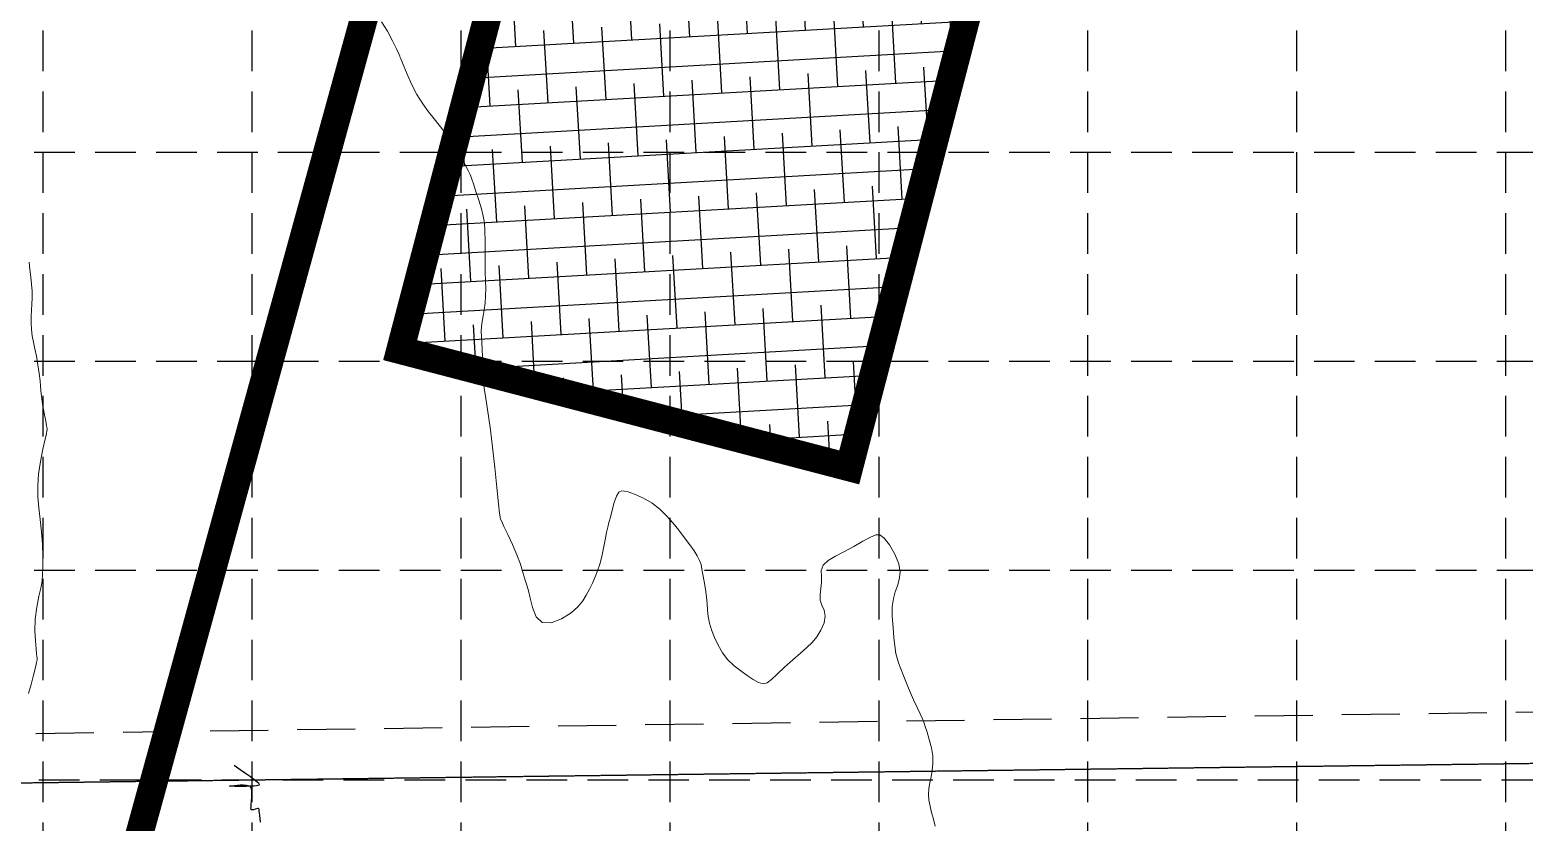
# Model space of a CAD drawing. Header units: inches. Extents: x 45655 to 51424, y 20024 to 23633.
# Drawn here: x 48714 to 49357, y 20730 to 21071 of the extents above; entities that cross this region are included whole.
import ezdxf

# ---------------------------------------------------------------- set-up
doc = ezdxf.new("R2010")
doc.units = ezdxf.units.IN
doc.header["$MEASUREMENT"] = 0
for name, pattern in [('DASHED', [0.75, 0.5, -0.25]), ('DASHED2', [0.375, 0.25, -0.125]), ('HIDDEN', [0.375, 0.25, -0.125])]:
    doc.linetypes.add(name, pattern=pattern)
for name, color, linetype in [('2148-1-1 TOPOGRAPHIC SURVEY$0$X-CONT-MJR', 14, 'Continuous'), ('GRID', 254, 'HIDDEN'), ('LIMITS OF DISTURBANCE', 1, 'DASHED'), ('P-ERO-SILT FENCE-GRADING', 6, 'DASHED2'), ('SILT FENCE', 200, 'Continuous'), ('STOCKPILE', 32, 'Continuous')]:
    doc.layers.add(name, color=color, linetype=linetype)
doc.layers.add('CTR', color=43, linetype='Continuous', lineweight=9)

# ---------------------------------------------------------------- blocks, each defined once
blk = doc.blocks.new('A$C28FF5051')
at = {"layer": 'STOCKPILE', "lineweight": 60, "ltscale": 30}
for p, q in [((7.62, 338.69), (185.56, 430)), ((185.56, 430), (355.29, 99.26)), ((177.36, 7.94), (7.62, 338.69)), ((355.29, 99.26), (177.36, 7.94))]:
    blk.add_line(p, q, dxfattribs=at)
at = {"layer": 'STOCKPILE', "ltscale": 30}
for p, q in [((38.07, 279.37), (186.62, 427.92)), ((180.39, 404.01), (164.96, 419.43)), ((32.07, 291.05), (155.7, 414.68)), ((44.06, 267.68), (192.62, 416.24)), ((153.87, 412.85), (153.28, 413.44)), ((199.77, 402.3), (184.81, 417.27)), ((162.71, 386.33), (141.6, 407.44)), ((50.06, 256), (198.62, 404.56)), ((136.19, 395.17), (129.92, 401.45)), ((189.23, 377.49), (167.13, 399.59)), ((26.07, 302.73), (119.39, 396.05)), ((56.05, 244.32), (204.61, 392.88)), ((118.52, 377.49), (106.55, 389.46)), ((145.03, 368.66), (122.94, 390.75)), ((215.74, 368.66), (193.65, 390.75)), ((62.05, 232.64), (210.61, 381.2)), ((171.55, 359.82), (149.45, 381.91)), ((20.08, 314.41), (83.08, 377.41)), ((100.84, 359.82), (83.19, 377.47)), ((68.04, 220.95), (216.6, 369.51)), ((74.32, 368.66), (71.51, 371.47)), ((127.36, 350.98), (105.26, 373.07)), ((198.07, 350.98), (175.97, 373.07)), ((83.16, 342.14), (61.06, 364.24)), ((153.87, 342.14), (131.77, 364.24)), ((224.58, 342.14), (202.49, 364.24)), ((14.08, 326.09), (46.76, 358.78)), ((56.64, 350.98), (48.14, 359.48)), ((74.04, 209.27), (222.6, 357.83)), ((109.68, 333.3), (87.58, 355.4)), ((180.39, 333.3), (158.29, 355.4)), ((38.97, 333.3), (24.78, 347.49)), ((65.48, 324.46), (43.39, 346.56)), ((80.03, 197.59), (228.59, 346.15)), ((136.19, 324.46), (114.1, 346.56)), ((206.9, 324.46), (184.81, 346.56)), ((8.09, 337.78), (10.45, 340.14)), ((92, 315.62), (69.9, 337.72)), ((162.71, 315.62), (140.61, 337.72)), ((233.42, 315.62), (211.32, 337.72)), ((47.81, 306.78), (25.71, 328.88)), ((86.03, 185.91), (234.59, 334.47)), ((118.52, 306.78), (96.42, 328.88)), ((189.23, 306.78), (167.13, 328.88)), ((92.02, 174.22), (240.58, 322.78)), ((21.29, 315.62), (17.53, 319.38)), ((74.32, 297.94), (52.23, 320.04)), ((145.03, 297.94), (122.94, 320.04)), ((215.74, 297.94), (193.65, 320.04)), ((100.84, 289.11), (78.74, 311.2)), ((98.02, 162.54), (246.58, 311.1)), ((171.55, 289.11), (149.45, 311.2)), ((242.26, 289.11), (220.16, 311.2)), ((56.64, 280.27), (34.55, 302.36)), ((104.01, 150.86), (252.57, 299.42)), ((127.36, 280.27), (105.26, 302.36)), ((198.07, 280.27), (175.97, 302.36)), ((255.68, 293.36), (246.68, 302.36)), ((83.16, 271.43), (61.06, 293.53)), ((153.87, 271.43), (131.77, 293.53)), ((224.58, 271.43), (202.49, 293.53)), ((109.68, 262.59), (87.58, 284.69)), ((110.01, 139.18), (258.57, 287.74)), ((180.39, 262.59), (158.29, 284.69)), ((251.1, 262.59), (229, 284.69)), ((65.48, 253.75), (43.39, 275.85)), ((136.19, 253.75), (114.1, 275.85)), ((116, 127.49), (264.56, 276.05)), ((206.9, 253.75), (184.81, 275.85)), ((274.32, 257.05), (255.52, 275.85)), ((92, 244.91), (69.9, 267.01)), ((122, 115.81), (270.56, 264.37)), ((162.71, 244.91), (140.61, 267.01)), ((233.42, 244.91), (211.32, 267.01)), ((118.52, 236.07), (96.42, 258.17)), ((189.23, 236.07), (167.13, 258.17)), ((259.94, 236.07), (237.84, 258.17)), ((127.99, 104.13), (276.55, 252.69)), ((74.32, 227.23), (54.8, 246.76)), ((145.03, 227.23), (122.94, 249.33)), ((215.74, 227.23), (193.65, 249.33)), ((286.45, 227.23), (264.36, 249.33)), ((100.84, 218.4), (78.74, 240.49)), ((133.99, 92.45), (282.55, 241.01)), ((171.55, 218.4), (149.45, 240.49)), ((242.26, 218.4), (220.16, 240.49)), ((127.36, 209.56), (105.26, 231.65)), ((139.99, 80.77), (288.54, 229.32)), ((198.07, 209.56), (175.97, 231.65)), ((268.78, 209.56), (246.68, 231.65)), ((153.87, 200.72), (131.77, 222.81)), ((224.58, 200.72), (202.49, 222.81)), ((295.29, 200.72), (273.2, 222.81)), ((109.68, 191.88), (87.58, 213.98)), ((145.98, 69.08), (294.54, 217.64)), ((180.39, 191.88), (158.29, 213.98)), ((251.1, 191.88), (229, 213.98)), ((83.16, 200.72), (73.44, 210.44)), ((151.98, 57.4), (300.54, 205.96)), ((136.19, 183.04), (114.1, 205.14)), ((206.9, 183.04), (184.81, 205.14)), ((277.62, 183.04), (255.52, 205.14)), ((162.71, 174.2), (140.61, 196.3)), ((157.97, 45.72), (306.53, 194.28)), ((233.42, 174.2), (211.32, 196.3)), ((304.13, 174.2), (282.03, 196.3)), ((118.52, 165.36), (96.42, 187.46)), ((189.23, 165.36), (167.13, 187.46)), ((259.94, 165.36), (237.84, 187.46)), ((311.59, 184.42), (308.55, 187.46)), ((163.97, 34.04), (312.53, 182.6)), ((145.03, 156.52), (122.94, 178.62)), ((215.74, 156.52), (193.65, 178.62)), ((286.45, 156.52), (264.36, 178.62)), ((171.55, 147.68), (149.45, 169.78)), ((169.96, 22.35), (318.52, 170.91)), ((242.26, 147.68), (220.16, 169.78)), ((312.97, 147.68), (290.87, 169.78)), ((127.36, 138.85), (105.26, 160.94)), ((198.07, 138.85), (175.97, 160.94)), ((268.78, 138.85), (246.68, 160.94)), ((330.22, 148.11), (317.39, 160.94)), ((175.96, 10.67), (324.52, 159.23)), ((153.87, 130.01), (131.77, 152.1)), ((224.58, 130.01), (202.49, 152.1)), ((295.29, 130.01), (273.2, 152.1)), ((180.39, 121.17), (158.29, 143.26)), ((205.19, 22.23), (330.51, 147.55)), ((251.1, 121.17), (229, 143.26)), ((321.81, 121.17), (299.71, 143.26)), ((241.5, 40.86), (336.51, 135.87)), ((136.19, 112.33), (114.1, 134.43)), ((206.9, 112.33), (184.81, 134.43)), ((277.62, 112.33), (255.52, 134.43)), ((348.33, 112.33), (326.23, 134.43)), ((162.71, 103.49), (140.61, 125.59)), ((233.42, 103.49), (211.32, 125.59)), ((277.82, 59.5), (342.5, 124.18)), ((304.13, 103.49), (282.03, 125.59)), ((189.23, 94.65), (167.13, 116.75)), ((259.94, 94.65), (237.84, 116.75)), ((330.65, 94.65), (308.55, 116.75)), ((314.13, 78.13), (348.5, 112.5)), ((215.74, 85.81), (193.65, 107.91)), ((286.45, 85.81), (264.36, 107.91)), ((347.65, 95.33), (335.07, 107.91)), ((145.03, 85.81), (129.34, 101.5)), ((171.55, 76.97), (149.45, 99.07)), ((242.26, 76.97), (220.16, 99.07)), ((312.6, 77.35), (290.87, 99.07)), ((350.44, 96.77), (354.49, 100.82)), ((198.07, 68.13), (175.97, 90.23)), ((268.78, 68.13), (246.68, 90.23)), ((324.28, 83.34), (317.39, 90.23)), ((224.58, 59.3), (202.49, 81.39)), ((289.23, 65.36), (273.2, 81.39)), ((180.39, 50.46), (158.29, 72.55)), ((251.1, 50.46), (229, 72.55)), ((300.92, 71.35), (299.71, 72.55)), ((153.87, 59.3), (147.98, 65.19)), ((206.9, 41.62), (184.81, 63.72)), ((265.87, 53.37), (255.52, 63.72)), ((230.82, 35.38), (211.32, 54.88)), ((189.23, 23.94), (167.13, 46.04)), ((242.5, 41.37), (237.84, 46.04)), ((207.46, 23.39), (193.65, 37.2)), ((184.09, 11.4), (175.97, 19.52))]:
    blk.add_line(p, q, dxfattribs=at)
at = {"layer": 'STOCKPILE', "const_width": 12}
blk.add_lwpolyline([(8.07, 339.06), (185.57, 430), (355.25, 99.24), (177.32, 8.08)], close=True, dxfattribs=at)

msp = doc.modelspace()

# ---------------------------------------------------------------- linework, layer by layer
at = {"layer": '2148-1-1 TOPOGRAPHIC SURVEY$0$X-CONT-MJR', "color": 7, "extrusion": (-0.565882, -0.824486, 0)}
msp.add_line((48804.19, 20752.5, 590), (48801.58, 20754.29, 590), dxfattribs=at)
at = {"layer": '2148-1-1 TOPOGRAPHIC SURVEY$0$X-CONT-MJR', "color": 7, "extrusion": (-0.571372, -0.820691, 0)}
msp.add_line((48806.54, 20750.86, 590), (48804.19, 20752.5, 590), dxfattribs=at)
at = {"layer": '2148-1-1 TOPOGRAPHIC SURVEY$0$X-CONT-MJR', "color": 7, "extrusion": (0.579259, 0.815144, 0)}
msp.add_line((48808.58, 20749.41, 590), (48806.54, 20750.86, 590), dxfattribs=at)
at = {"layer": '2148-1-1 TOPOGRAPHIC SURVEY$0$X-CONT-MJR', "color": 7, "extrusion": (-0.682706, 0.730693, 0)}
msp.add_line((48799.6, 20745.47, 590), (48799.61, 20745.48, 590), dxfattribs=at)
at = {"layer": '2148-1-1 TOPOGRAPHIC SURVEY$0$X-CONT-MJR', "color": 7, "extrusion": (0.750762, 0.660572, 0)}
msp.add_line((48799.61, 20745.45, 590), (48799.6, 20745.47, 590), dxfattribs=at)
at = {"layer": '2148-1-1 TOPOGRAPHIC SURVEY$0$X-CONT-MJR', "color": 7}
for p, q in [((48799.61, 20745.48, 590), (48799.71, 20745.49, 590)), ((48800.02, 20745.51, 590), (48800.7, 20745.51, 590)), ((48805.61, 20745.84, 590), (48804.24, 20745.81, 590)), ((48805.07, 20745.47, 590), (48806.81, 20745.47, 590)), ((48806.87, 20745.76, 590), (48805.61, 20745.84, 590)), ((48810.26, 20748.18, 590), (48808.58, 20749.41, 590)), ((48809.16, 20743.4, 590), (48809.02, 20744.28, 590)), ((48811.28, 20745.71, 590), (48812.01, 20745.86, 590)), ((48812.52, 20746.22, 590), (48812.45, 20746.34, 590)), ((48809.07, 20739.13, 590), (48809.17, 20740.61, 590)), ((48808.89, 20735.48, 590), (48808.86, 20735.84, 590)), ((48808.97, 20735.29, 590), (48808.94, 20735.33, 590)), ((48809.18, 20735.2, 590), (48809.03, 20735.25, 590)), ((48811.3, 20735.68, 590), (48810.62, 20735.48, 590)), ((48812.23, 20735.71, 590), (48812.08, 20735.76, 590)), ((48812.31, 20735.63, 590), (48812.29, 20735.67, 590))]:
    msp.add_line(p, q, dxfattribs=at)
at = {"layer": '2148-1-1 TOPOGRAPHIC SURVEY$0$X-CONT-MJR', "color": 7, "extrusion": (-0.142652, -0.989773, 0)}
msp.add_line((48799.7, 20745.44, 590), (48799.61, 20745.45, 590), dxfattribs=at)
at = {"layer": '2148-1-1 TOPOGRAPHIC SURVEY$0$X-CONT-MJR', "color": 7, "extrusion": (0.035565, -0.999367, 0)}
msp.add_line((48799.97, 20745.45, 590), (48799.7, 20745.44, 590), dxfattribs=at)
at = {"layer": '2148-1-1 TOPOGRAPHIC SURVEY$0$X-CONT-MJR', "color": 7, "extrusion": (0.051203, -0.998688, 0)}
msp.add_line((48799.71, 20745.49, 590), (48800.02, 20745.51, 590), dxfattribs=at)
at = {"layer": '2148-1-1 TOPOGRAPHIC SURVEY$0$X-CONT-MJR', "color": 7, "extrusion": (0.089214, -0.996013, 0)}
msp.add_line((48800.57, 20745.5, 590), (48799.97, 20745.45, 590), dxfattribs=at)
at = {"layer": '2148-1-1 TOPOGRAPHIC SURVEY$0$X-CONT-MJR', "color": 7, "extrusion": (0.101258, -0.99486, 0)}
msp.add_line((48801.61, 20745.61, 590), (48800.57, 20745.5, 590), dxfattribs=at)
at = {"layer": '2148-1-1 TOPOGRAPHIC SURVEY$0$X-CONT-MJR', "color": 7, "extrusion": (-0.009305, -0.999957, 0)}
msp.add_line((48800.7, 20745.51, 590), (48801.91, 20745.5, 590), dxfattribs=at)
at = {"layer": '2148-1-1 TOPOGRAPHIC SURVEY$0$X-CONT-MJR', "color": 7, "extrusion": (0.091, -0.995851, 0)}
msp.add_line((48802.87, 20745.72, 590), (48801.61, 20745.61, 590), dxfattribs=at)
at = {"layer": '2148-1-1 TOPOGRAPHIC SURVEY$0$X-CONT-MJR', "color": 7, "extrusion": (-0.01263, -0.99992, 0)}
msp.add_line((48801.91, 20745.5, 590), (48803.4, 20745.48, 590), dxfattribs=at)
at = {"layer": '2148-1-1 TOPOGRAPHIC SURVEY$0$X-CONT-MJR', "color": 7, "extrusion": (0.06434, -0.997928, 0)}
msp.add_line((48804.24, 20745.81, 590), (48802.87, 20745.72, 590), dxfattribs=at)
at = {"layer": '2148-1-1 TOPOGRAPHIC SURVEY$0$X-CONT-MJR', "color": 7, "extrusion": (-0.008489, -0.999964, 0)}
msp.add_line((48803.4, 20745.48, 590), (48805.07, 20745.47, 590), dxfattribs=at)
at = {"layer": '2148-1-1 TOPOGRAPHIC SURVEY$0$X-CONT-MJR', "color": 7, "extrusion": (0.019113, -0.999817, 0)}
msp.add_line((48806.81, 20745.47, 590), (48808.5, 20745.51, 590), dxfattribs=at)
at = {"layer": '2148-1-1 TOPOGRAPHIC SURVEY$0$X-CONT-MJR', "color": 7, "extrusion": (-0.180725, -0.983534, 0)}
msp.add_line((48807.71, 20745.61, 590), (48806.87, 20745.76, 590), dxfattribs=at)
at = {"layer": '2148-1-1 TOPOGRAPHIC SURVEY$0$X-CONT-MJR', "color": 7, "extrusion": (-0.343694, -0.939082, 0)}
msp.add_line((48808.22, 20745.42, 590), (48807.71, 20745.61, 590), dxfattribs=at)
at = {"layer": '2148-1-1 TOPOGRAPHIC SURVEY$0$X-CONT-MJR', "color": 7, "extrusion": (-0.522005, -0.852942, 0)}
msp.add_line((48808.48, 20745.26, 590), (48808.22, 20745.42, 590), dxfattribs=at)
at = {"layer": '2148-1-1 TOPOGRAPHIC SURVEY$0$X-CONT-MJR', "color": 7, "extrusion": (-0.656913, -0.753967, 0)}
msp.add_line((48808.59, 20745.17, 590), (48808.48, 20745.26, 590), dxfattribs=at)
at = {"layer": '2148-1-1 TOPOGRAPHIC SURVEY$0$X-CONT-MJR', "color": 7, "extrusion": (0.048397, -0.998828, 0)}
msp.add_line((48808.5, 20745.51, 590), (48810.02, 20745.58, 590), dxfattribs=at)
at = {"layer": '2148-1-1 TOPOGRAPHIC SURVEY$0$X-CONT-MJR', "color": 7, "extrusion": (0.753206, 0.657784, 0)}
msp.add_line((48808.68, 20745.07, 590), (48808.59, 20745.17, 590), dxfattribs=at)
at = {"layer": '2148-1-1 TOPOGRAPHIC SURVEY$0$X-CONT-MJR', "color": 7, "extrusion": (0.858421, 0.512946, 0)}
msp.add_line((48808.84, 20744.8, 590), (48808.68, 20745.07, 590), dxfattribs=at)
at = {"layer": '2148-1-1 TOPOGRAPHIC SURVEY$0$X-CONT-MJR', "color": 7, "extrusion": (0.945751, 0.324893, 0)}
msp.add_line((48809.02, 20744.28, 590), (48808.84, 20744.8, 590), dxfattribs=at)
at = {"layer": '2148-1-1 TOPOGRAPHIC SURVEY$0$X-CONT-MJR', "color": 7, "extrusion": (0.101538, -0.994832, 0)}
msp.add_line((48810.02, 20745.58, 590), (48811.28, 20745.71, 590), dxfattribs=at)
at = {"layer": '2148-1-1 TOPOGRAPHIC SURVEY$0$X-CONT-MJR', "color": 7, "extrusion": (-0.612884, -0.790173, 0)}
msp.add_line((48811.51, 20747.21, 590), (48810.26, 20748.18, 590), dxfattribs=at)
at = {"layer": '2148-1-1 TOPOGRAPHIC SURVEY$0$X-CONT-MJR', "color": 7, "extrusion": (0.652431, 0.757848, 0)}
msp.add_line((48812.17, 20746.64, 590), (48811.51, 20747.21, 590), dxfattribs=at)
at = {"layer": '2148-1-1 TOPOGRAPHIC SURVEY$0$X-CONT-MJR', "color": 7, "extrusion": (0.377204, -0.92613, 0)}
msp.add_line((48812.01, 20745.86, 590), (48812.37, 20746, 590), dxfattribs=at)
at = {"layer": '2148-1-1 TOPOGRAPHIC SURVEY$0$X-CONT-MJR', "color": 7, "extrusion": (0.726481, 0.687187, 0)}
msp.add_line((48812.45, 20746.34, 590), (48812.17, 20746.64, 590), dxfattribs=at)
at = {"layer": '2148-1-1 TOPOGRAPHIC SURVEY$0$X-CONT-MJR', "color": 7, "extrusion": (-0.657705, 0.753275, 0)}
msp.add_line((48812.37, 20746, 590), (48812.5, 20746.11, 590), dxfattribs=at)
at = {"layer": '2148-1-1 TOPOGRAPHIC SURVEY$0$X-CONT-MJR', "color": 7, "extrusion": (0.900373, -0.435119, 0)}
msp.add_line((48812.5, 20746.11, 590), (48812.52, 20746.18, 590), dxfattribs=at)
at = {"layer": '2148-1-1 TOPOGRAPHIC SURVEY$0$X-CONT-MJR', "color": 7, "extrusion": (0.998839, 0.048165, 0)}
msp.add_line((48812.52, 20746.18, 590), (48812.52, 20746.22, 590), dxfattribs=at)
at = {"layer": '2148-1-1 TOPOGRAPHIC SURVEY$0$X-CONT-MJR', "color": 7, "extrusion": (0.997596, -0.069303, 0)}
msp.add_line((48808.88, 20736.56, 590), (48808.96, 20737.74, 590), dxfattribs=at)
at = {"layer": '2148-1-1 TOPOGRAPHIC SURVEY$0$X-CONT-MJR', "color": 7, "extrusion": (0.996759, -0.080443, 0)}
msp.add_line((48808.96, 20737.74, 590), (48809.07, 20739.13, 590), dxfattribs=at)
at = {"layer": '2148-1-1 TOPOGRAPHIC SURVEY$0$X-CONT-MJR', "color": 7, "extrusion": (0.999181, 0.040464, 0)}
msp.add_line((48809.21, 20742.07, 590), (48809.16, 20743.4, 590), dxfattribs=at)
at = {"layer": '2148-1-1 TOPOGRAPHIC SURVEY$0$X-CONT-MJR', "color": 7, "extrusion": (0.999541, -0.030305, 0)}
msp.add_line((48809.17, 20740.61, 590), (48809.21, 20742.07, 590), dxfattribs=at)
at = {"layer": '2148-1-1 TOPOGRAPHIC SURVEY$0$X-CONT-MJR', "color": 7, "extrusion": (0.999777, -0.021118, 0)}
msp.add_line((48808.86, 20735.84, 590), (48808.88, 20736.56, 590), dxfattribs=at)
at = {"layer": '2148-1-1 TOPOGRAPHIC SURVEY$0$X-CONT-MJR', "color": 7, "extrusion": (0.950937, 0.309384, 0)}
msp.add_line((48808.94, 20735.33, 590), (48808.89, 20735.48, 590), dxfattribs=at)
at = {"layer": '2148-1-1 TOPOGRAPHIC SURVEY$0$X-CONT-MJR', "color": 7, "extrusion": (0.562317, 0.826922, 0)}
msp.add_line((48809.03, 20735.25, 590), (48808.97, 20735.29, 590), dxfattribs=at)
at = {"layer": '2148-1-1 TOPOGRAPHIC SURVEY$0$X-CONT-MJR', "color": 7, "extrusion": (-0.014064, -0.999901, 0)}
msp.add_line((48809.47, 20735.2, 590), (48809.18, 20735.2, 590), dxfattribs=at)
at = {"layer": '2148-1-1 TOPOGRAPHIC SURVEY$0$X-CONT-MJR', "color": 7, "extrusion": (0.184142, -0.9829, 0)}
msp.add_line((48809.95, 20735.29, 590), (48809.47, 20735.2, 590), dxfattribs=at)
at = {"layer": '2148-1-1 TOPOGRAPHIC SURVEY$0$X-CONT-MJR', "color": 7, "extrusion": (0.275511, -0.961298, 0)}
msp.add_line((48810.62, 20735.48, 590), (48809.95, 20735.29, 590), dxfattribs=at)
at = {"layer": '2148-1-1 TOPOGRAPHIC SURVEY$0$X-CONT-MJR', "color": 7, "extrusion": (0.183215, -0.983073, 0)}
msp.add_line((48811.78, 20735.77, 590), (48811.3, 20735.68, 590), dxfattribs=at)
at = {"layer": '2148-1-1 TOPOGRAPHIC SURVEY$0$X-CONT-MJR', "color": 7, "extrusion": (-0.013065, -0.999915, 0)}
msp.add_line((48812.08, 20735.76, 590), (48811.78, 20735.77, 590), dxfattribs=at)
at = {"layer": '2148-1-1 TOPOGRAPHIC SURVEY$0$X-CONT-MJR', "color": 7, "extrusion": (-0.549262, -0.83565, 0)}
msp.add_line((48812.29, 20735.67, 590), (48812.23, 20735.71, 590), dxfattribs=at)
at = {"layer": '2148-1-1 TOPOGRAPHIC SURVEY$0$X-CONT-MJR', "color": 7, "extrusion": (0.982011, 0.188824, 0)}
msp.add_line((48812.36, 20735.4, 590), (48812.31, 20735.63, 590), dxfattribs=at)
at = {"layer": '2148-1-1 TOPOGRAPHIC SURVEY$0$X-CONT-MJR', "color": 7, "extrusion": (0.99195, 0.126632, 0)}
msp.add_line((48812.45, 20734.65, 590), (48812.36, 20735.4, 590), dxfattribs=at)
at = {"layer": '2148-1-1 TOPOGRAPHIC SURVEY$0$X-CONT-MJR', "color": 7, "extrusion": (0.994732, 0.102507, 0)}
msp.add_line((48812.62, 20732.99, 590), (48812.45, 20734.65, 590), dxfattribs=at)
at = {"layer": '2148-1-1 TOPOGRAPHIC SURVEY$0$X-CONT-MJR', "color": 7, "extrusion": (0.995861, 0.090884, 0)}
msp.add_line((48812.9, 20729.94, 590), (48812.62, 20732.99, 590), dxfattribs=at)
at = {"layer": 'CTR'}
for points, elevation in [([(49011.97, 20802.95), (49010.02, 20806.23), (49008.44, 20809.56), (49007.22, 20812.73), (49006.33, 20815.73), (49005.78, 20818.57), (49005.5, 20821.28), (49005.34, 20824.04), (49005.08, 20827.01), (49004.59, 20830.3), (49004, 20833.62), (49003.46, 20836.59), (49003.08, 20838.96), (49002.71, 20840.9), (49002.12, 20842.72), (49001.11, 20844.67), (48999.69, 20846.89), (48997.85, 20849.47), (48995.65, 20852.47), (48993.18, 20855.7), (48990.56, 20858.94), (48987.9, 20861.98), (48985.02, 20864.77), (48981.71, 20867.3), (48977.9, 20869.5), (48974.08, 20871.26), (48970.85, 20872.38), (48968.65, 20872.71), (48967.25, 20872.11), (48966.25, 20870.43), (48965.31, 20867.66), (48964.42, 20864.41), (48963.66, 20861.37), (48963.04, 20859.06), (48962.51, 20857.05), (48961.99, 20854.7), (48961.41, 20851.55), (48960.74, 20847.92), (48959.97, 20844.32), (48959.11, 20841.12), (48958.14, 20838.27), (48957.08, 20835.61), (48955.91, 20832.97), (48954.64, 20830.36), (48953.27, 20827.78), (48951.74, 20825.25), (48949.69, 20822.71), (48946.72, 20820.11), (48942.64, 20817.54), (48938.18, 20815.82), (48934.28, 20815.92), (48931.67, 20818.42), (48930.12, 20822.37), (48929.16, 20826.43), (48928.38, 20829.57), (48927.65, 20832.08), (48926.88, 20834.57), (48926.01, 20837.55), (48924.89, 20841.1), (48923.4, 20845.16), (48921.49, 20849.62), (48919.49, 20853.9), (48917.84, 20857.34), (48916.84, 20859.43), (48916.39, 20860.49), (48916.22, 20860.98), (48916.14, 20861.49), (48915.96, 20863.11), (48915.54, 20867.07), (48914.81, 20874.06), (48913.85, 20882.81), (48912.86, 20891.57), (48911.96, 20898.91), (48911.17, 20904.8), (48910.47, 20909.58), (48909.85, 20913.54), (48909.35, 20916.85), (48909, 20919.7), (48908.84, 20922.27), (48908.78, 20924.78), (48908.74, 20927.46), (48908.63, 20930.5), (48908.46, 20933.64), (48908.27, 20936.6), (48908.09, 20939.13), (48908.01, 20941.36), (48908.1, 20943.5), (48908.42, 20945.72), (48908.88, 20948.09), (48909.33, 20950.7), (48909.69, 20953.58), (48909.91, 20956.66), (48909.98, 20959.89), (48909.91, 20963.23), (48909.78, 20966.86), (48909.67, 20970.97), (48909.67, 20975.65), (48909.68, 20980.44), (48909.62, 20984.73), (48909.39, 20988.1), (48908.9, 20991.02), (48908.12, 20994.13), (48907, 20997.86), (48905.78, 21001.71), (48904.72, 21004.96), (48904.02, 21007.04), (48903.6, 21008.22), (48903.33, 21008.93), (48903.02, 21009.61), (48902.4, 21010.75), (48901.2, 21012.89), (48899.22, 21016.29), (48896.78, 21020.37), (48894.29, 21024.32), (48892.05, 21027.53), (48889.94, 21030.25), (48887.76, 21032.93), (48885.35, 21035.95), (48882.82, 21039.44), (48880.33, 21043.46), (48878.03, 21047.93), (48876.09, 21052.27), (48874.65, 21055.73), (48873.8, 21057.8), (48873.39, 21058.82), (48873.18, 21059.34), (48872.96, 21059.91), (48872.49, 21061.02), (48871.5, 21063.15), (48869.83, 21066.54), (48867.6, 21070.68), (48865.03, 21074.81)], 588), ([(48713.09, 20785.34), (48714.14, 20789.27), (48715.16, 20793.26), (48715.99, 20796.58), (48716.48, 20798.69), (48716.7, 20799.86), (48716.74, 20800.58), (48716.68, 20801.31), (48716.54, 20802.51), (48716.3, 20804.66), (48715.98, 20808.04), (48715.79, 20812.42), (48715.95, 20817.4), (48716.61, 20822.55), (48717.52, 20827.24), (48718.32, 20830.81), (48718.78, 20832.89), (48718.97, 20834.34), (48719.06, 20836.35), (48719.19, 20839.78), (48719.24, 20844.39), (48719.09, 20849.63), (48718.63, 20855.03), (48718.03, 20860.34), (48717.44, 20865.41), (48717.06, 20870.14), (48717.01, 20874.82), (48717.39, 20879.83), (48718.22, 20885.37), (48719.25, 20890.69), (48720.17, 20894.91), (48720.73, 20897.39), (48720.98, 20898.53), (48721.04, 20899.04), (48721.01, 20899.57), (48720.83, 20900.64), (48720.45, 20902.74), (48719.82, 20906.09), (48719.12, 20910), (48718.56, 20913.5), (48718.31, 20915.93), (48718.22, 20917.85), (48718.06, 20920.08), (48717.68, 20923.24), (48717.12, 20926.96), (48716.46, 20930.65), (48715.79, 20933.86), (48715.17, 20936.7), (48714.66, 20939.43), (48714.33, 20942.25), (48714.17, 20945.1), (48714.18, 20947.89), (48714.34, 20950.54), (48714.53, 20953.15), (48714.65, 20955.83), (48714.58, 20958.67), (48714.35, 20961.67), (48714.04, 20964.81), (48713.67, 20968.03), (48713.31, 20971.18)], 592), ([(49103.58, 20728.16), (49102.79, 20731.22), (49102.03, 20734.06), (49101.34, 20736.78), (49100.86, 20739.39), (49100.67, 20741.91), (49100.83, 20744.36), (49101.26, 20746.83), (49101.8, 20749.4), (49102.31, 20752.16), (49102.6, 20755.17), (49102.5, 20758.46), (49101.91, 20762.02), (49101.02, 20765.54), (49100.07, 20768.65), (49099.29, 20771.08), (49098.62, 20773), (49097.92, 20774.73), (49097.08, 20776.58), (49095.92, 20779.05), (49094.26, 20782.68), (49092.05, 20787.71), (49089.71, 20793.36), (49087.79, 20798.56), (49086.67, 20802.57), (49086.13, 20805.92), (49085.81, 20809.48), (49085.42, 20813.82), (49085.09, 20818.52), (49085.08, 20822.86), (49085.54, 20826.33), (49086.34, 20829.18), (49087.27, 20831.78), (49088.11, 20834.55), (49088.46, 20837.68), (49087.92, 20841.29), (49086.25, 20845.39), (49083.93, 20849.35), (49081.62, 20852.35), (49079.76, 20853.78), (49077.98, 20853.79), (49075.69, 20852.73), (49072.46, 20850.93), (49068.59, 20848.74), (49064.49, 20846.53), (49060.62, 20844.56), (49057.41, 20842.69), (49055.3, 20840.69), (49054.52, 20838.38), (49054.53, 20835.83), (49054.66, 20833.19), (49054.37, 20830.54), (49053.99, 20828), (49054.01, 20825.61), (49054.76, 20823.44), (49055.72, 20821.23), (49056.22, 20818.73), (49055.7, 20815.75), (49054.37, 20812.61), (49052.58, 20809.72), (49050.6, 20807.34), (49048.31, 20805.17), (49045.53, 20802.77), (49042.18, 20799.83), (49038.65, 20796.66), (49035.5, 20793.72), (49033.13, 20791.44), (49031.25, 20789.98), (49029.48, 20789.5), (49027.47, 20790.04), (49025.18, 20791.37), (49022.61, 20793.14), (49019.8, 20795.11), (49016.97, 20797.33), (49014.29, 20799.93), (49011.97, 20802.95)], 588)]:
    msp.add_lwpolyline(points, dxfattribs=dict(at, elevation=elevation))
at = {"layer": 'GRID', "linetype": 'HIDDEN', "ltscale": 70}
for p, q in [((48719.24, 23538.55), (48719.24, 20388.15)), ((48809.24, 23538.55), (48809.24, 20388.15)), ((48899.24, 23538.55), (48899.24, 20388.15)), ((48989.24, 23538.55), (48989.24, 20388.15)), ((49079.24, 23538.55), (49079.24, 20388.15)), ((49169.24, 23538.55), (49169.24, 20388.15)), ((49259.24, 23538.55), (49259.24, 20388.15)), ((49349.24, 23538.55), (49349.24, 20388.15)), ((45749.24, 21018.55), (51329.24, 21018.55)), ((45749.24, 20928.55), (51329.24, 20928.55)), ((45749.24, 20838.55), (51329.24, 20838.55)), ((45751.26, 20748.15), (51331.26, 20748.15))]:
    msp.add_line(p, q, dxfattribs=at)
at = {"layer": 'LIMITS OF DISTURBANCE', "color": 7, "ltscale": 50}
msp.add_line((47478.87, 20750.35), (50097.92, 20788.05), dxfattribs=at)
at = {"layer": 'P-ERO-SILT FENCE-GRADING', "color": 7}
msp.add_line((47481.21, 20731), (50081, 20764.59), dxfattribs=at)
at = {"layer": 'SILT FENCE', "color": 1, "linetype": 'HIDDEN', "ltscale": 230, "const_width": 12}
msp.add_lwpolyline([(48753.36, 20697.8), (48895.11, 21212.8), (48936.46, 21331.8), (48948.03, 21364.03), (49000.95, 21386.34), (49130.77, 21376.42), (49240.83, 21339.08), (49351.43, 21272.03), (49402.2, 21219.48), (49429.4, 21132.5), (49419.21, 20708.13)], close=True, dxfattribs=at)

# ---------------------------------------------------------------- block references
at = {"layer": 'STOCKPILE', "rotation": 318.2318783207714}
msp.add_blockref('A$C28FF5051', (48735.47, 21045.41), dxfattribs=at)

doc.saveas('drawing.dxf')
